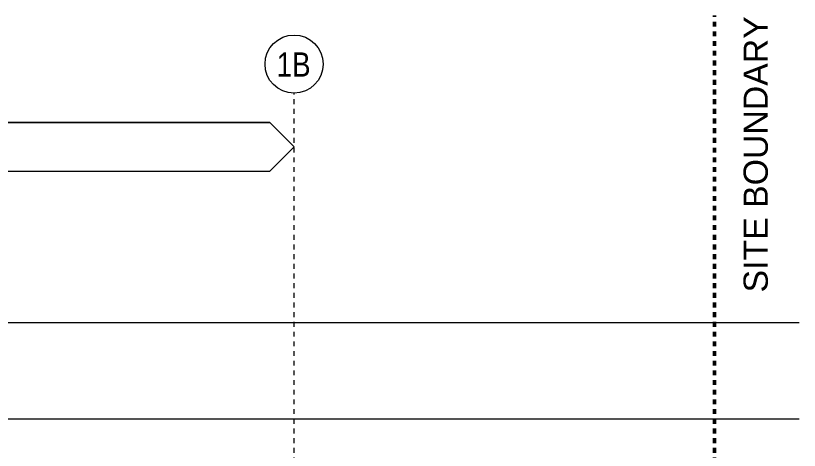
# Model space of a CAD drawing. Header units: metres. Extents: x 4238 to 4687, y -1 to 29.
# Drawn here: x 4501.05 to 4517.23, y 17.54 to 26.52 of the extents above; entities that cross this region are included whole.
import ezdxf

# ---------------------------------------------------------------- set-up
doc = ezdxf.new("R2010")
doc.units = ezdxf.units.M
doc.linetypes.add('BOUNDARY', pattern=[0.016, 0.01, -0.003, 0, -0.003])
doc.linetypes.add('Grid Line', pattern=[0.021, 0.012, -0.003, 0.003, -0.003])
for name, color, linetype, lineweight in [('A-DETL', 90, 'Continuous', 13), ('A-DETL-GENF', 92, 'Continuous', 5), ('G-ANNO-TEXT', 231, 'Continuous', 5), ('S-GRID', 1, 'Continuous', 5), ('S-GRID-IDEN', 1, 'Continuous', 5)]:
    doc.layers.add(name, color=color, linetype=linetype, lineweight=lineweight)
doc.styles.add('Arial', font='arial.ttf', dxfattribs={"height": 0.5})
doc.styles.add('Arial Narrow', font='ARIALN.TTF', dxfattribs={"height": 0.5})

# ---------------------------------------------------------------- blocks, each defined once
blk = doc.blocks.new('Dimension - Grids _2D_ - 1-200-1094167-SECTION - GRIDS B1-B2')
at = {"layer": 'A-DETL-GENF'}
for p, q in [((4460.706, 24.312), (4441.782, 24.312)), ((4441.782, 24.312), (4460.706, 24.312)), ((4461.206, 23.812), (4460.706, 24.312)), ((4461.206, 23.812), (4460.706, 24.312)), ((4460.706, 23.312), (4461.206, 23.812)), ((4461.206, 23.812), (4460.706, 23.312)), ((4441.782, 23.312), (4460.706, 23.312)), ((4441.782, 23.312), (4460.706, 23.312))]:
    blk.add_line(p, q, dxfattribs=at)
blk = doc.blocks.new('Grid - A1-3055139-SECTION - GRIDS B1-B2')
at = {"layer": 'S-GRID-IDEN'}
blk.add_circle((4461.206, 25.521), 0.6, dxfattribs=at)

msp = doc.modelspace()

# ---------------------------------------------------------------- linework, layer by layer
at = {"layer": 'A-DETL', "linetype": 'BOUNDARY', "lineweight": 50}
msp.add_line((4515.4776, -0.3048), (4515.4776, 26.5213), dxfattribs=at)
at = {"layer": 'G-ANNO-TEXT', "color": 7}
for p, q in [((4494.4394, 20.1822), (4517.2296, 20.1822)), ((4498.5109, 18.1928), (4517.2296, 18.1928))]:
    msp.add_line(p, q, dxfattribs=at)
at = {"layer": 'S-GRID', "linetype": 'Grid Line'}
msp.add_line((4506.8011, -0.3048), (4506.8011, 24.9213), dxfattribs=at)

# ---------------------------------------------------------------- block references
at = {"layer": 'A-DETL-GENF'}
msp.add_blockref('Dimension - Grids _2D_ - 1-200-1094167-SECTION - GRIDS B1-B2', (45.5956, 0), dxfattribs=at)
at = {"layer": 'S-GRID-IDEN'}
msp.add_blockref('Grid - A1-3055139-SECTION - GRIDS B1-B2', (45.5956, 0), dxfattribs=at)

# ---------------------------------------------------------------- texts
at = {"layer": 'G-ANNO-TEXT', "color": 7, "insert": (4516.0786, 20.8049), "char_height": 0.5, "width": 6.910546, "attachment_point": 1, "rotation": 90, "style": 'Arial'}
msp.add_mtext('SITE BOUNDARY', dxfattribs=at)
at = {"layer": 'S-GRID-IDEN', "insert": (4506.4419, 25.7623), "char_height": 0.5, "width": 0.849789, "attachment_point": 1, "style": 'Arial Narrow'}
msp.add_mtext('1B', dxfattribs=at)

doc.saveas('drawing.dxf')
